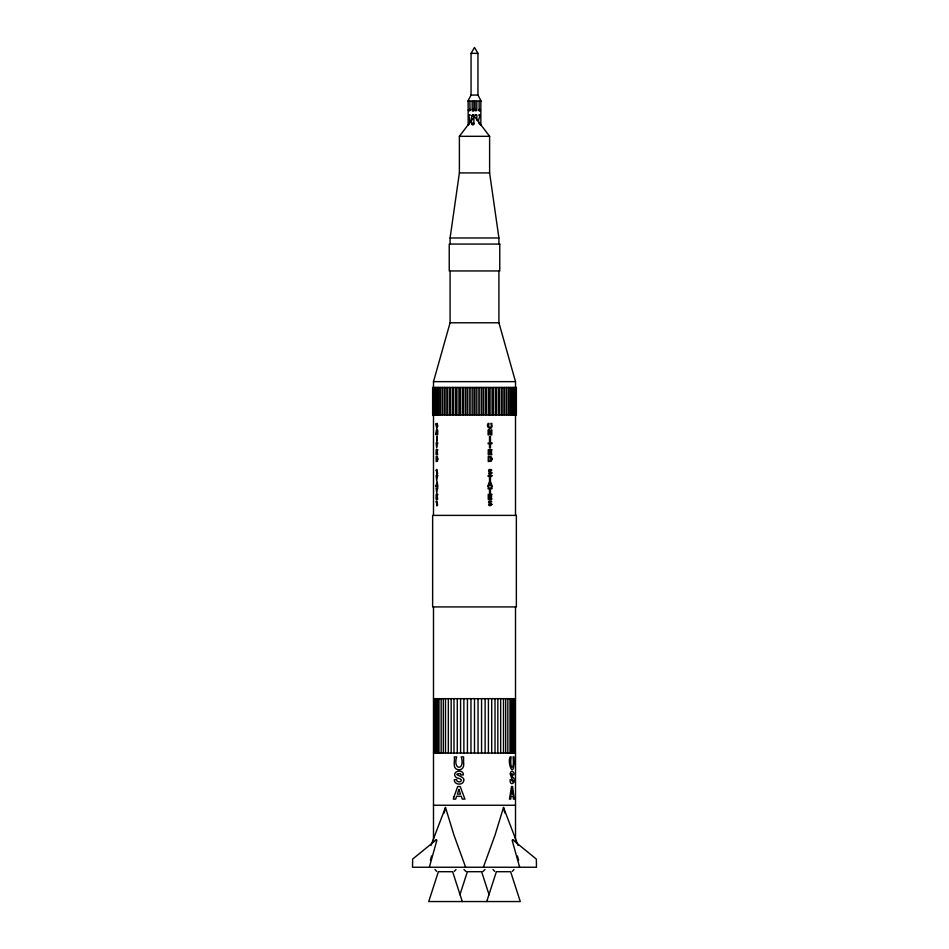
<?xml version="1.0" encoding="UTF-8"?>
<svg xmlns="http://www.w3.org/2000/svg" width="949" height="949" viewBox="0 0 949 949"><rect width="100%" height="100%" fill="white"/><g stroke="black" fill="none" stroke-linecap="round" stroke-linejoin="round"><path stroke-width="1.42" d="M472.175 124.366A2.289 1.684 -26.9 0 1 472.424 123.489L473.254 122.801L473.859 123.489A2.289 1.815 -9.8 0 1 473.765 124.366C470.419 128.305 470.894 112.124 473.326 115.232M476.801 115.232L476.398 114.592L475.674 115.232M450.087 244.071L450.087 237.985L459.387 172.92L459.387 136.312L474.5 116.466L489.613 136.312L489.613 172.92L498.913 237.985L498.913 244.071M473.302 110.547C471.831 112.35 471.831 107.889 473.302 109.693M476.825 110.547L475.698 110.547M470.016 109.693L469.862 101.128M470.135 115.232L469.233 114.841M473.883 101.128L473.883 110.855L473.254 110.725M478.984 110.547L479.767 110.938M444.203 812.996L445.496 807.445L453.99 835.203L465.639 867.244M430.407 860.174L431.593 855.939M429.339 867.244L436.848 840.411L436.386 839.711L412.649 859.094L412.518 867.244L536.482 867.244L536.351 859.094L512.614 839.711L512.152 840.411L519.661 867.244M475.698 109.693L476.825 109.693L476.825 101.128M433.491 387.465L433.491 381.64L450.087 322.779L450.087 270.951M518.047 845.5L503.504 807.445L495.01 835.203L483.361 867.244M459.909 894.765L467.382 871.704L481.618 871.704L489.091 894.765M486.718 901.55L496.374 871.704L510.621 871.704L520.277 901.55L428.723 901.55L438.379 871.704L452.626 871.704L462.282 901.55M435.935 840.411L436.291 839.758M475.235 109.693L475.746 109.515M473.883 123.785L473.883 114.71L473.254 114.841M478.984 109.693L480.419 110.12L479.162 110.725M478.865 115.232C482.009 113.595 476.362 121.697 479.387 123.489A2.289 0.7 50.8 0 0 479.992 124.366L480.846 125.054L480.846 101.128M468.272 125.054C472.341 122.172 466.955 114.271 469.838 114.841M479.138 122.884L479.767 123.489M430.953 845.5L445.496 807.445M475.235 110.547L475.746 110.725M456.018 869.498L454.286 871.384M485.022 869.498L482.887 871.573M514.014 869.498L512.282 871.384M471.048 95.078L467.845 101.128L481.155 101.128L477.952 95.078L477.952 53.346L474.5 47.45L471.048 53.346L471.048 95.078L477.952 95.078M470.016 110.547L468.272 110.12L469.862 109.372M479.162 109.515L479.767 109.289M479.162 114.841L479.767 114.627M469.233 109.515L469.838 109.515M473.254 109.515L473.883 109.372M473.029 116.193L472.175 115.873M471.048 53.346L477.952 53.346M459.387 136.312L489.613 136.312M459.387 172.92L489.613 172.92M450.087 237.985L498.913 237.985M450.087 322.779L498.913 322.779L515.509 381.64L515.509 515.39M433.491 381.64L515.509 381.64M433.491 698.666L515.509 698.666M433.491 753.043L515.509 753.043M433.491 805.25L515.509 805.25M466.113 871.573L463.978 869.498M494.714 871.384L492.982 869.498M436.718 871.384L434.986 869.498M469.233 110.725L469.838 110.725M475.746 114.841L475.366 115.232M512.709 839.758L513.065 840.411M517.407 855.939L518.593 860.174M503.504 807.445L504.797 812.996M515.888 387.465L515.888 414.927M515.509 606.921L515.509 840.672M515.046 698.666L515.046 753.043M514.939 387.465L514.939 414.927M514.583 698.666L514.583 753.043M514.109 698.666L514.109 753.043M513.539 387.465L513.456 414.927M512.745 698.666L512.745 753.043M512.152 387.465L512.069 414.927M511.381 698.666L511.381 753.043M510.752 387.465L510.669 414.927M510.016 698.666L510.016 753.043M508.972 387.465L508.972 414.927M508.534 387.465L508.534 414.927M507.845 698.666L507.845 753.043M506.754 387.465L506.754 414.927M506.315 387.465L506.315 414.927M505.675 698.666L505.675 753.043M504.536 387.465L504.536 414.927M504.097 387.465L504.097 414.927M503.504 698.666L503.504 753.043M502.14 387.465L502.14 414.927M501.214 387.465L501.214 414.927M500.669 698.666L500.669 753.043M499.257 387.465L499.257 414.927M498.913 270.951L498.913 322.779M498.32 387.465L498.32 414.927M497.834 698.666L497.834 753.043M496.363 387.465L496.363 414.927M495.437 387.465L495.437 414.927M495.01 698.666L495.01 753.043M493.421 387.465L493.421 414.927M492.068 387.465L492.068 414.927M491.712 698.666L491.712 753.043M490.064 387.465L490.064 414.927M488.699 387.465L488.699 414.927M488.415 698.666L488.415 753.043M486.695 387.465L486.695 414.927M485.33 387.465L485.33 414.927M485.117 698.666L485.117 753.043M483.421 387.465L483.421 414.927M481.724 387.465L481.724 414.927M481.57 698.666L481.57 753.043M479.803 387.465L479.803 414.927M479.138 101.128L479.138 109.372M478.106 387.465L478.106 414.927M478.035 698.666L478.035 753.043M476.825 115.873L476.825 120.12M476.196 387.465L476.196 414.927M475.117 101.128L475.117 109.372M474.5 387.465L474.5 414.927M474.5 698.666L474.5 753.043M472.804 387.465L472.804 414.927M472.175 101.128L472.175 109.693M470.894 387.465L470.894 414.927M470.965 698.666L470.965 753.043M469.197 387.465L469.197 414.927M468.154 101.128L468.154 125.054M467.43 698.666L467.43 753.043M467.276 387.465L467.276 414.927M465.579 387.465L465.579 414.927M463.883 698.666L463.883 753.043M463.67 387.465L463.67 414.927M462.305 387.465L462.305 414.927M460.585 698.666L460.585 753.043M460.301 387.465L460.301 414.927M458.936 387.465L458.936 414.927M457.288 698.666L457.288 753.043M456.932 387.465L456.932 414.927M455.579 387.465L455.579 414.927M453.99 698.666L453.99 753.043M453.563 387.465L453.563 414.927M452.637 387.465L452.637 414.927M451.166 698.666L451.166 753.043M450.68 387.465L450.68 414.927M449.743 387.465L449.743 414.927M448.331 698.666L448.331 753.043M447.786 387.465L447.786 414.927M446.86 387.465L446.86 414.927M445.496 698.666L445.496 753.043M444.903 387.465L444.903 414.927M444.464 387.465L444.464 414.927M443.325 698.666L443.325 753.043M442.685 387.465L442.685 414.927M442.246 387.465L442.246 414.927M441.155 698.666L441.155 753.043M440.466 387.465L440.466 414.927M440.028 387.465L440.028 414.927M438.984 698.666L438.984 753.043M438.331 387.465L438.331 414.927M438.248 387.465L438.248 414.927M437.619 698.666L437.619 753.043M436.931 387.465L436.931 414.927M436.848 387.465L436.848 414.927M436.255 698.666L436.255 753.043M434.891 698.666L434.891 753.043M434.417 698.666L434.417 753.043M434.061 387.465L434.061 414.927M433.954 698.666L433.954 753.043M433.586 387.465L433.586 414.927M433.491 414.927L433.491 515.39M433.491 606.921L433.491 840.672M433.112 387.465L433.112 414.927M437.679 426.065L436.682 428.509L436.137 423.42L436.765 427.631L437.287 423.42L437.679 426.065M513.99 763.53C513.279 778.5 507.205 762.344 510.135 756.899L511.12 756.899C509.245 770.268 514.892 770.79 513.018 756.899L513.99 756.899L513.99 763.53M437.406 459.019C436.73 464.132 436.635 453.919 437.406 459.019M463.587 763.53C464.524 767.255 461.487 770.825 457.608 769.627C452.092 768.287 455.152 760.612 454.298 756.899L456.647 756.899C452.507 770.505 465.473 770.813 461.238 756.899L463.587 756.899L463.587 763.53M491.843 426.065C492.068 431.06 485.271 427.252 488.118 423.42L489.067 423.42C486.991 428.663 493.006 428.782 490.894 423.42L491.843 423.42L491.843 426.065M437.809 459.067L437.43 461.261L436.196 461.546L436.196 456.493L437.43 456.777L437.809 459.067M491.191 459.019L490.847 460.431L489.198 460.692C487.169 457.703 491.262 455.923 491.191 459.019M436.22 470.313C437.619 473.385 435.65 475.698 437.608 473.753C436.92 470.431 437.216 467.738 436.22 470.313M436.22 501.748C437.619 504.821 435.65 507.134 437.608 505.188C437.003 501.784 437.062 499.293 436.22 501.748M510.36 773.649C509.388 774.692 516.707 787.219 511.072 779.544L510.123 779.781C509.399 786.519 516.22 783.411 513.86 778.204C511.464 777.101 510.728 770.659 512.934 775.001L513.919 774.882C514.939 771.644 510.396 769.307 510.36 773.649M492.163 459.067L491.238 461.261L488.261 461.546L488.261 456.493L491.25 456.777L492.163 459.067M491.902 472.934C489.814 476.481 486.149 471.89 490.906 473.207C488.854 472.614 486.73 468.569 491.048 469.518A1.423 1.305 -90 0 1 491.724 470.479L489.174 470.621L491.902 472.934M491.902 504.382C489.814 507.917 486.149 503.326 490.906 504.643C488.854 504.049 486.73 500.004 491.048 500.953A1.423 1.305 -90 0 1 491.724 501.914L489.174 502.057L491.902 504.382M463.741 780.22C463.67 785.725 454.073 785.25 454.263 779.781L456.552 779.544C456.362 782.486 461.712 782.854 461.333 779.817C459.968 777.86 456.623 778.726 455.295 776.567C451.819 770.79 463.551 768.654 463.409 774.882L461.06 775.001L460.407 773.601C450.099 774.23 465.247 775.997 463.741 780.22M436.516 485.39L435.947 486.54L437.109 481.487L437.88 486.54L436.516 485.39M436.896 482.673L437.169 484.536L436.896 482.673M511.096 796.258L510.704 799.129L509.447 799.129L511.547 786.519L512.579 786.519L514.251 799.129L513.456 799.129L513.029 796.258L511.096 796.258M512.057 789.461L511.404 794.135L512.721 794.135L512.057 789.461M453.99 796.804L453.254 799.129L455.65 799.129L456.611 796.258L461.273 796.258L462.293 799.129L464.951 799.129L460.182 786.519L457.703 786.519L453.99 796.804M489.055 485.39L488.664 486.54L487.667 486.54L489.482 481.487L490.479 481.487L492.341 486.54L491.321 486.54L490.918 485.39L489.055 485.39M489.969 482.673L489.34 484.536L490.609 484.536L489.969 482.673M458.913 789.461L457.335 794.135L460.514 794.135L458.913 789.461M499.767 244.071L449.233 244.071L449.233 270.951L499.767 270.951L499.767 244.071M516.363 387.465L432.637 387.465L432.637 414.927L516.363 414.927L516.363 387.465M436.504 429.873L436.125 434.915L436.493 431.629C438.64 442.709 437.382 421.997 437.299 433.242L436.504 429.873M489.032 429.873L488.106 429.873L488.106 434.915L488.984 434.915L488.984 431.629L490.858 434.915L491.807 434.915L491.807 429.873L490.93 429.873L490.93 433.242L489.032 429.873M437.098 436.469L436.706 441.51L437.098 436.469M490.455 436.469L489.506 436.469L489.506 441.51L490.455 441.51L490.455 436.469M437.667 442.969L436.137 442.969L436.706 448.011L437.667 442.969M491.831 442.969L488.13 442.969L488.13 443.824L489.506 443.824L489.506 448.011L490.455 448.011L490.455 443.824L491.831 443.824L491.831 442.969M437.619 449.719L436.184 449.719L436.184 454.761L437.655 454.761L437.655 453.907L436.576 453.907L436.576 452.543L437.548 452.543L436.576 450.573L437.619 450.573L437.619 449.719M491.712 449.719L488.249 449.719L488.249 454.761L491.796 454.761L491.796 453.907L489.198 453.907L489.198 452.543L491.535 452.543L491.535 451.688L489.198 451.688L489.198 450.573L491.712 450.573L491.712 449.719M437.667 475.556L436.137 475.556L436.706 480.597L437.667 475.556M491.831 475.556L488.13 475.556L488.13 476.41L489.506 476.41L489.506 480.597L490.455 480.597L490.455 476.41L491.831 476.41L491.831 475.556M437.667 487.952L436.137 487.952L436.706 492.994L437.667 487.952M491.831 487.952L488.13 487.952L488.13 488.806L489.506 488.806L489.506 492.994L490.455 492.994L490.455 488.806L491.831 488.806L491.831 487.952M437.619 494.299L436.184 494.299L436.184 499.352L437.655 499.352L437.655 498.498L436.576 498.498L436.576 497.122L437.548 497.122L436.576 495.153L437.619 495.153L437.619 494.299M491.712 494.299L488.249 494.299L488.249 499.352L491.796 499.352L491.796 498.498L489.198 498.498L489.198 497.122L491.535 497.122L491.535 496.28L489.198 496.28L489.198 495.153L491.712 495.153L491.712 494.299M516.363 515.39L432.637 515.39L432.637 606.921L516.363 606.921L516.363 515.39M435.544 414.927L435.544 387.465L435.461 414.927"/></g></svg>
